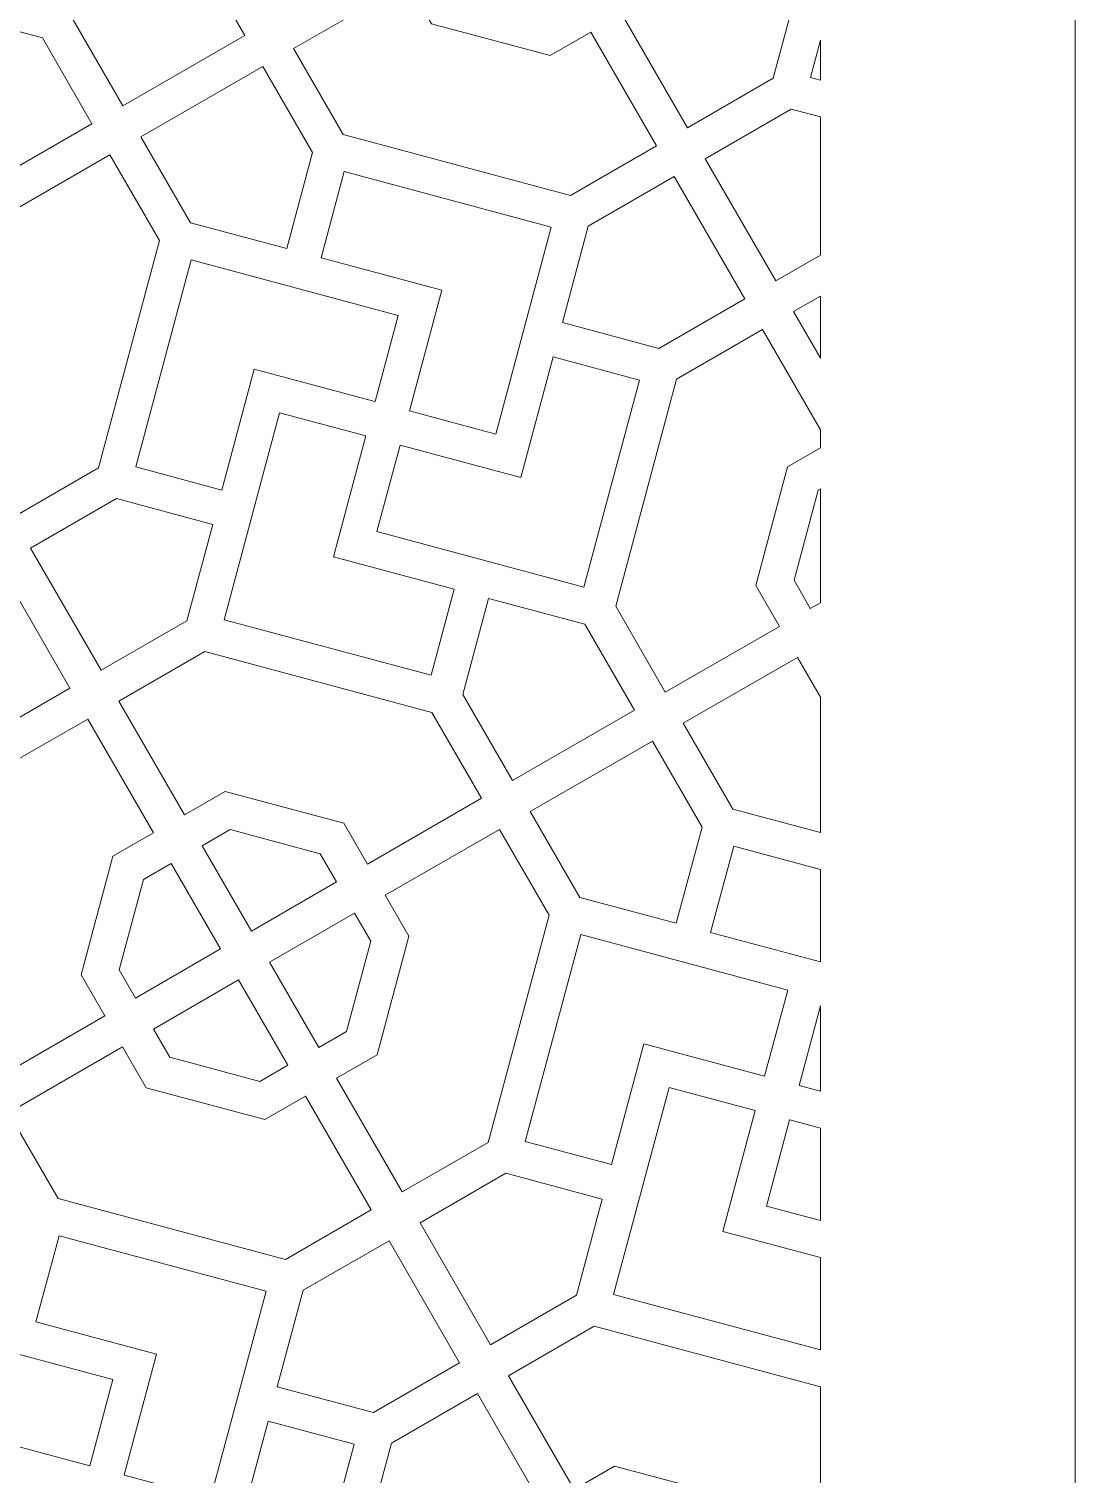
# Model space of a CAD drawing. Header units: centimetres. Extents: x 1.9 to 18.1, y -9.5 to 9.5.
# Drawn here: x 15.627 to 18.098, y -5.633 to -2.219 of the extents above; entities that cross this region are included whole.
import ezdxf

# ---------------------------------------------------------------- set-up
doc = ezdxf.new("R2010")
doc.units = ezdxf.units.CM
doc.header["$MEASUREMENT"] = 0
doc.layers.add('layer 1', color=7, linetype='Continuous')

msp = doc.modelspace()

# ---------------------------------------------------------------- linework, layer by layer
at = {"layer": 'layer 1', "color": 7, "lineweight": 9}
for points, knots in [([(1.85394, -0.05571), (1.85394, -0.05571), (18.09811, -0.05571), (18.09811, -0.05571), (18.09811, -0.05571), (18.09811, -0.05571), (18.09811, -9.49999), (18.09811, -9.49999), (18.09811, -9.49999), (18.09811, -9.49999), (1.85394, -9.49999), (1.85394, -9.49999), (1.85394, -9.49999), (1.85394, -9.49999), (1.85394, -0.05571), (1.85394, -0.05571)], [0, 0, 0, 0, 0.2, 0.2, 0.2, 0.2, 0.4, 0.4, 0.4, 0.4, 0.6, 0.6, 0.6, 0.6, 1, 1, 1, 1]), ([(17.49645, -1.74255), (17.49645, -1.74255), (17.41188, -1.59607), (17.41188, -1.59607), (17.41188, -1.59607), (17.41188, -1.59607), (17.1424, -1.75166), (17.1424, -1.75166), (17.1424, -1.75166), (17.1424, -1.75166), (17.19828, -1.84846), (17.19828, -1.84846), (17.19828, -1.84846), (17.19828, -1.84846), (17.12316, -2.12881), (17.12316, -2.12881), (17.12316, -2.12881), (17.12316, -2.12881), (17.02728, -2.18416), (17.02728, -2.18416), (17.02728, -2.18416), (17.02728, -2.18416), (17.18239, -2.45282), (17.18239, -2.45282), (17.18239, -2.45282), (17.18239, -2.45282), (17.38521, -2.33572), (17.38521, -2.33572), (17.38521, -2.33572), (17.38521, -2.33572), (17.49645, -1.92055), (17.49645, -1.92055), (17.49645, -1.92055), (17.49645, -1.92055), (17.49645, -1.74255), (17.49645, -1.74255)], [0, 0, 0, 0, 0.1, 0.1, 0.1, 0.1, 0.2, 0.2, 0.2, 0.2, 0.3, 0.3, 0.3, 0.3, 0.4, 0.4, 0.4, 0.4, 0.5, 0.5, 0.5, 0.5, 0.6, 0.6, 0.6, 0.6, 0.7, 0.7, 0.7, 0.7, 0.8, 0.8, 0.8, 0.8, 1, 1, 1, 1]), ([(16.13711, -2.2344), (16.13711, -2.2344), (16.01993, -2.03143), (16.01993, -2.03143), (16.01993, -2.03143), (16.01993, -2.03143), (15.79249, -1.97049), (15.79249, -1.97049), (15.79249, -1.97049), (15.79249, -1.97049), (15.73155, -2.19792), (15.73155, -2.19792), (15.73155, -2.19792), (15.73155, -2.19792), (15.84873, -2.40089), (15.84873, -2.40089), (15.84873, -2.40089), (15.84873, -2.40089), (16.13711, -2.2344), (16.13711, -2.2344)], [0, 0, 0, 0, 0.1666667, 0.1666667, 0.1666667, 0.1666667, 0.3333333, 0.3333333, 0.3333333, 0.3333333, 0.5, 0.5, 0.5, 0.5, 0.6666667, 0.6666667, 0.6666667, 0.6666667, 1, 1, 1, 1]), ([(15.45049, -2.50176), (15.45049, -2.50176), (15.50638, -2.59855), (15.50638, -2.59855), (15.50638, -2.59855), (15.50638, -2.59855), (15.77586, -2.44296), (15.77586, -2.44296), (15.77586, -2.44296), (15.77586, -2.44296), (15.65868, -2.24), (15.65868, -2.24), (15.65868, -2.24), (15.65868, -2.24), (15.12204, -2.0962), (15.12204, -2.0962), (15.12204, -2.0962), (15.12204, -2.0962), (14.91916, -2.21334), (14.91916, -2.21334), (14.91916, -2.21334), (14.91916, -2.21334), (15.07426, -2.48199), (15.07426, -2.48199), (15.07426, -2.48199), (15.07426, -2.48199), (15.17014, -2.42664), (15.17014, -2.42664), (15.17014, -2.42664), (15.17014, -2.42664), (15.45049, -2.50176), (15.45049, -2.50176)], [0, 0, 0, 0, 0.1111111, 0.1111111, 0.1111111, 0.1111111, 0.2222222, 0.2222222, 0.2222222, 0.2222222, 0.3333333, 0.3333333, 0.3333333, 0.3333333, 0.4444444, 0.4444444, 0.4444444, 0.4444444, 0.5555556, 0.5555556, 0.5555556, 0.5555556, 0.6666667, 0.6666667, 0.6666667, 0.6666667, 0.7777778, 0.7777778, 0.7777778, 0.7777778, 1, 1, 1, 1]), ([(16.5778, -2.20669), (16.5778, -2.20669), (16.52192, -2.1099), (16.52192, -2.1099), (16.52192, -2.1099), (16.52192, -2.1099), (16.25227, -2.26558), (16.25227, -2.26558), (16.25227, -2.26558), (16.25227, -2.26558), (16.36932, -2.46832), (16.36932, -2.46832), (16.36932, -2.46832), (16.36932, -2.46832), (16.90632, -2.6122), (16.90632, -2.6122), (16.90632, -2.6122), (16.90632, -2.6122), (17.10914, -2.49511), (17.10914, -2.49511), (17.10914, -2.49511), (17.10914, -2.49511), (16.95403, -2.22646), (16.95403, -2.22646), (16.95403, -2.22646), (16.95403, -2.22646), (16.85815, -2.28181), (16.85815, -2.28181), (16.85815, -2.28181), (16.85815, -2.28181), (16.5778, -2.20669), (16.5778, -2.20669)], [0, 0, 0, 0, 0.1111111, 0.1111111, 0.1111111, 0.1111111, 0.2222222, 0.2222222, 0.2222222, 0.2222222, 0.3333333, 0.3333333, 0.3333333, 0.3333333, 0.4444444, 0.4444444, 0.4444444, 0.4444444, 0.5555556, 0.5555556, 0.5555556, 0.5555556, 0.6666667, 0.6666667, 0.6666667, 0.6666667, 0.7777778, 0.7777778, 0.7777778, 0.7777778, 1, 1, 1, 1]), ([(17.49645, -2.24563), (17.49645, -2.24563), (17.47287, -2.33363), (17.47287, -2.33363), (17.47287, -2.33363), (17.47287, -2.33363), (17.49645, -2.33995), (17.49645, -2.33995), (17.49645, -2.33995), (17.49645, -2.33995), (17.49645, -2.24563), (17.49645, -2.24563)], [0, 0, 0, 0, 0.25, 0.25, 0.25, 0.25, 0.5, 0.5, 0.5, 0.5, 1, 1, 1, 1]), ([(16.23581, -2.73815), (16.23581, -2.73815), (16.29672, -2.51084), (16.29672, -2.51084), (16.29672, -2.51084), (16.29672, -2.51084), (16.1794, -2.30765), (16.1794, -2.30765), (16.1794, -2.30765), (16.1794, -2.30765), (15.89102, -2.47414), (15.89102, -2.47414), (15.89102, -2.47414), (15.89102, -2.47414), (16.00825, -2.67718), (16.00825, -2.67718), (16.00825, -2.67718), (16.00825, -2.67718), (16.23581, -2.73815), (16.23581, -2.73815)], [0, 0, 0, 0, 0.1666667, 0.1666667, 0.1666667, 0.1666667, 0.3333333, 0.3333333, 0.3333333, 0.3333333, 0.5, 0.5, 0.5, 0.5, 0.6666667, 0.6666667, 0.6666667, 0.6666667, 1, 1, 1, 1]), ([(17.49645, -2.42705), (17.49645, -2.42705), (17.42736, -2.40854), (17.42736, -2.40854), (17.42736, -2.40854), (17.42736, -2.40854), (17.22446, -2.52568), (17.22446, -2.52568), (17.22446, -2.52568), (17.22446, -2.52568), (17.39095, -2.81406), (17.39095, -2.81406), (17.39095, -2.81406), (17.39095, -2.81406), (17.49645, -2.75315), (17.49645, -2.75315), (17.49645, -2.75315), (17.49645, -2.75315), (17.49645, -2.42705), (17.49645, -2.42705)], [0, 0, 0, 0, 0.1666667, 0.1666667, 0.1666667, 0.1666667, 0.3333333, 0.3333333, 0.3333333, 0.3333333, 0.5, 0.5, 0.5, 0.5, 0.6666667, 0.6666667, 0.6666667, 0.6666667, 1, 1, 1, 1]), ([(15.60455, -2.7686), (15.60455, -2.7686), (15.52943, -3.04895), (15.52943, -3.04895), (15.52943, -3.04895), (15.52943, -3.04895), (15.43355, -3.1043), (15.43355, -3.1043), (15.43355, -3.1043), (15.43355, -3.1043), (15.58866, -3.37296), (15.58866, -3.37296), (15.58866, -3.37296), (15.58866, -3.37296), (15.79148, -3.25586), (15.79148, -3.25586), (15.79148, -3.25586), (15.79148, -3.25586), (15.9353, -2.71911), (15.9353, -2.71911), (15.9353, -2.71911), (15.9353, -2.71911), (15.81816, -2.51621), (15.81816, -2.51621), (15.81816, -2.51621), (15.81816, -2.51621), (15.54867, -2.6718), (15.54867, -2.6718), (15.54867, -2.6718), (15.54867, -2.6718), (15.60455, -2.7686), (15.60455, -2.7686)], [0, 0, 0, 0, 0.1111111, 0.1111111, 0.1111111, 0.1111111, 0.2222222, 0.2222222, 0.2222222, 0.2222222, 0.3333333, 0.3333333, 0.3333333, 0.3333333, 0.4444444, 0.4444444, 0.4444444, 0.4444444, 0.5555556, 0.5555556, 0.5555556, 0.5555556, 0.6666667, 0.6666667, 0.6666667, 0.6666667, 0.7777778, 0.7777778, 0.7777778, 0.7777778, 1, 1, 1, 1]), ([(16.52587, -3.12113), (16.52587, -3.12113), (16.52598, -3.12116), (16.52598, -3.12116), (16.52598, -3.12116), (16.52598, -3.12116), (16.5259, -3.12146), (16.5259, -3.12146), (16.5259, -3.12146), (16.5259, -3.12146), (16.72966, -3.17605), (16.72966, -3.17605), (16.72966, -3.17605), (16.72966, -3.17605), (16.86067, -2.68709), (16.86067, -2.68709), (16.86067, -2.68709), (16.86067, -2.68709), (16.37171, -2.55606), (16.37171, -2.55606), (16.37171, -2.55606), (16.37171, -2.55606), (16.31708, -2.75993), (16.31708, -2.75993), (16.31708, -2.75993), (16.31708, -2.75993), (16.60218, -2.83632), (16.60218, -2.83632), (16.60218, -2.83632), (16.60218, -2.83632), (16.52587, -3.12113), (16.52587, -3.12113)], [0, 0, 0, 0, 0.1111111, 0.1111111, 0.1111111, 0.1111111, 0.2222222, 0.2222222, 0.2222222, 0.2222222, 0.3333333, 0.3333333, 0.3333333, 0.3333333, 0.4444444, 0.4444444, 0.4444444, 0.4444444, 0.5555556, 0.5555556, 0.5555556, 0.5555556, 0.6666667, 0.6666667, 0.6666667, 0.6666667, 0.7777778, 0.7777778, 0.7777778, 0.7777778, 1, 1, 1, 1]), ([(17.15121, -2.56798), (17.15121, -2.56798), (16.94831, -2.68512), (16.94831, -2.68512), (16.94831, -2.68512), (16.94831, -2.68512), (16.88732, -2.91274), (16.88732, -2.91274), (16.88732, -2.91274), (16.88732, -2.91274), (17.11457, -2.97363), (17.11457, -2.97363), (17.11457, -2.97363), (17.11457, -2.97363), (17.3177, -2.85635), (17.3177, -2.85635), (17.3177, -2.85635), (17.3177, -2.85635), (17.15121, -2.56798), (17.15121, -2.56798)], [0, 0, 0, 0, 0.1666667, 0.1666667, 0.1666667, 0.1666667, 0.3333333, 0.3333333, 0.3333333, 0.3333333, 0.5, 0.5, 0.5, 0.5, 0.6666667, 0.6666667, 0.6666667, 0.6666667, 1, 1, 1, 1]), ([(16.44434, -3.09934), (16.44434, -3.09934), (16.44458, -3.0994), (16.44458, -3.0994), (16.44458, -3.0994), (16.44458, -3.0994), (16.49913, -2.89582), (16.49913, -2.89582), (16.49913, -2.89582), (16.49913, -2.89582), (16.01016, -2.7648), (16.01016, -2.7648), (16.01016, -2.7648), (16.01016, -2.7648), (15.87914, -3.25377), (15.87914, -3.25377), (15.87914, -3.25377), (15.87914, -3.25377), (16.0829, -3.30837), (16.0829, -3.30837), (16.0829, -3.30837), (16.0829, -3.30837), (16.15935, -3.02304), (16.15935, -3.02304), (16.15935, -3.02304), (16.15935, -3.02304), (16.44432, -3.0994), (16.44432, -3.0994), (16.44432, -3.0994), (16.44432, -3.0994), (16.44434, -3.09934), (16.44434, -3.09934)], [0, 0, 0, 0, 0.1111111, 0.1111111, 0.1111111, 0.1111111, 0.2222222, 0.2222222, 0.2222222, 0.2222222, 0.3333333, 0.3333333, 0.3333333, 0.3333333, 0.4444444, 0.4444444, 0.4444444, 0.4444444, 0.5555556, 0.5555556, 0.5555556, 0.5555556, 0.6666667, 0.6666667, 0.6666667, 0.6666667, 0.7777778, 0.7777778, 0.7777778, 0.7777778, 1, 1, 1, 1]), ([(17.49645, -2.85031), (17.49645, -2.85031), (17.43302, -2.88693), (17.43302, -2.88693), (17.43302, -2.88693), (17.43302, -2.88693), (17.49645, -2.99679), (17.49645, -2.99679), (17.49645, -2.99679), (17.49645, -2.99679), (17.49645, -2.85031), (17.49645, -2.85031)], [0, 0, 0, 0, 0.25, 0.25, 0.25, 0.25, 0.5, 0.5, 0.5, 0.5, 1, 1, 1, 1]), ([(17.49645, -3.16595), (17.49645, -3.16595), (17.35977, -2.92922), (17.35977, -2.92922), (17.35977, -2.92922), (17.35977, -2.92922), (17.15672, -3.04645), (17.15672, -3.04645), (17.15672, -3.04645), (17.15672, -3.04645), (17.01293, -3.58309), (17.01293, -3.58309), (17.01293, -3.58309), (17.01293, -3.58309), (17.13012, -3.78605), (17.13012, -3.78605), (17.13012, -3.78605), (17.13012, -3.78605), (17.39977, -3.63037), (17.39977, -3.63037), (17.39977, -3.63037), (17.39977, -3.63037), (17.34388, -3.53358), (17.34388, -3.53358), (17.34388, -3.53358), (17.34388, -3.53358), (17.419, -3.25323), (17.419, -3.25323), (17.419, -3.25323), (17.419, -3.25323), (17.49645, -3.20851), (17.49645, -3.20851), (17.49645, -3.20851), (17.49645, -3.20851), (17.49645, -3.16595), (17.49645, -3.16595)], [0, 0, 0, 0, 0.1, 0.1, 0.1, 0.1, 0.2, 0.2, 0.2, 0.2, 0.3, 0.3, 0.3, 0.3, 0.4, 0.4, 0.4, 0.4, 0.5, 0.5, 0.5, 0.5, 0.6, 0.6, 0.6, 0.6, 0.7, 0.7, 0.7, 0.7, 0.8, 0.8, 0.8, 0.8, 1, 1, 1, 1]), ([(16.50417, -3.20274), (16.50417, -3.20274), (16.50415, -3.20284), (16.50415, -3.20284), (16.50415, -3.20284), (16.50415, -3.20284), (16.50367, -3.20271), (16.50367, -3.20271), (16.50367, -3.20271), (16.50367, -3.20271), (16.44907, -3.40649), (16.44907, -3.40649), (16.44907, -3.40649), (16.44907, -3.40649), (16.93804, -3.53751), (16.93804, -3.53751), (16.93804, -3.53751), (16.93804, -3.53751), (17.06906, -3.04855), (17.06906, -3.04855), (17.06906, -3.04855), (17.06906, -3.04855), (16.86554, -2.99401), (16.86554, -2.99401), (16.86554, -2.99401), (16.86554, -2.99401), (16.78915, -3.2791), (16.78915, -3.2791), (16.78915, -3.2791), (16.78915, -3.2791), (16.50417, -3.20274), (16.50417, -3.20274)], [0, 0, 0, 0, 0.1111111, 0.1111111, 0.1111111, 0.1111111, 0.2222222, 0.2222222, 0.2222222, 0.2222222, 0.3333333, 0.3333333, 0.3333333, 0.3333333, 0.4444444, 0.4444444, 0.4444444, 0.4444444, 0.5555556, 0.5555556, 0.5555556, 0.5555556, 0.6666667, 0.6666667, 0.6666667, 0.6666667, 0.7777778, 0.7777778, 0.7777778, 0.7777778, 1, 1, 1, 1]), ([(16.42248, -3.18065), (16.42248, -3.18065), (16.21884, -3.12609), (16.21884, -3.12609), (16.21884, -3.12609), (16.21884, -3.12609), (16.08782, -3.61506), (16.08782, -3.61506), (16.08782, -3.61506), (16.08782, -3.61506), (16.57679, -3.74608), (16.57679, -3.74608), (16.57679, -3.74608), (16.57679, -3.74608), (16.63136, -3.54244), (16.63136, -3.54244), (16.63136, -3.54244), (16.63136, -3.54244), (16.34602, -3.46599), (16.34602, -3.46599), (16.34602, -3.46599), (16.34602, -3.46599), (16.42248, -3.18065), (16.42248, -3.18065)], [0, 0, 0, 0, 0.1428571, 0.1428571, 0.1428571, 0.1428571, 0.2857143, 0.2857143, 0.2857143, 0.2857143, 0.4285714, 0.4285714, 0.4285714, 0.4285714, 0.5714286, 0.5714286, 0.5714286, 0.5714286, 0.7142857, 0.7142857, 0.7142857, 0.7142857, 1, 1, 1, 1]), ([(17.49645, -3.30567), (17.49645, -3.30567), (17.49125, -3.30867), (17.49125, -3.30867), (17.49125, -3.30867), (17.49125, -3.30867), (17.43417, -3.52169), (17.43417, -3.52169), (17.43417, -3.52169), (17.43417, -3.52169), (17.47263, -3.5883), (17.47263, -3.5883), (17.47263, -3.5883), (17.47263, -3.5883), (17.49645, -3.57455), (17.49645, -3.57455), (17.49645, -3.57455), (17.49645, -3.57455), (17.49645, -3.30567), (17.49645, -3.30567)], [0, 0, 0, 0, 0.1666667, 0.1666667, 0.1666667, 0.1666667, 0.3333333, 0.3333333, 0.3333333, 0.3333333, 0.5, 0.5, 0.5, 0.5, 0.6666667, 0.6666667, 0.6666667, 0.6666667, 1, 1, 1, 1]), ([(15.79723, -3.7342), (15.79723, -3.7342), (16.00019, -3.61702), (16.00019, -3.61702), (16.00019, -3.61702), (16.00019, -3.61702), (16.06112, -3.38964), (16.06112, -3.38964), (16.06112, -3.38964), (16.06112, -3.38964), (15.83363, -3.32868), (15.83363, -3.32868), (15.83363, -3.32868), (15.83363, -3.32868), (15.63073, -3.44582), (15.63073, -3.44582), (15.63073, -3.44582), (15.63073, -3.44582), (15.79723, -3.7342), (15.79723, -3.7342)], [0, 0, 0, 0, 0.1666667, 0.1666667, 0.1666667, 0.1666667, 0.3333333, 0.3333333, 0.3333333, 0.3333333, 0.5, 0.5, 0.5, 0.5, 0.6666667, 0.6666667, 0.6666667, 0.6666667, 1, 1, 1, 1]), ([(15.55748, -3.48812), (15.55748, -3.48812), (15.35458, -3.60526), (15.35458, -3.60526), (15.35458, -3.60526), (15.35458, -3.60526), (15.29359, -3.83288), (15.29359, -3.83288), (15.29359, -3.83288), (15.29359, -3.83288), (15.52084, -3.89377), (15.52084, -3.89377), (15.52084, -3.89377), (15.52084, -3.89377), (15.72397, -3.77649), (15.72397, -3.77649), (15.72397, -3.77649), (15.72397, -3.77649), (15.55748, -3.48812), (15.55748, -3.48812)], [0, 0, 0, 0, 0.1666667, 0.1666667, 0.1666667, 0.1666667, 0.3333333, 0.3333333, 0.3333333, 0.3333333, 0.5, 0.5, 0.5, 0.5, 0.6666667, 0.6666667, 0.6666667, 0.6666667, 1, 1, 1, 1]), ([(17.05725, -3.82813), (17.05725, -3.82813), (16.94007, -3.62516), (16.94007, -3.62516), (16.94007, -3.62516), (16.94007, -3.62516), (16.71263, -3.56422), (16.71263, -3.56422), (16.71263, -3.56422), (16.71263, -3.56422), (16.65169, -3.79165), (16.65169, -3.79165), (16.65169, -3.79165), (16.65169, -3.79165), (16.76887, -3.99462), (16.76887, -3.99462), (16.76887, -3.99462), (16.76887, -3.99462), (17.05725, -3.82813), (17.05725, -3.82813)], [0, 0, 0, 0, 0.1666667, 0.1666667, 0.1666667, 0.1666667, 0.3333333, 0.3333333, 0.3333333, 0.3333333, 0.5, 0.5, 0.5, 0.5, 0.6666667, 0.6666667, 0.6666667, 0.6666667, 1, 1, 1, 1]), ([(16.37063, -4.09549), (16.37063, -4.09549), (16.42652, -4.19228), (16.42652, -4.19228), (16.42652, -4.19228), (16.42652, -4.19228), (16.696, -4.03669), (16.696, -4.03669), (16.696, -4.03669), (16.696, -4.03669), (16.57882, -3.83373), (16.57882, -3.83373), (16.57882, -3.83373), (16.57882, -3.83373), (16.04218, -3.68993), (16.04218, -3.68993), (16.04218, -3.68993), (16.04218, -3.68993), (15.8393, -3.80707), (15.8393, -3.80707), (15.8393, -3.80707), (15.8393, -3.80707), (15.9944, -4.07572), (15.9944, -4.07572), (15.9944, -4.07572), (15.9944, -4.07572), (16.09028, -4.02037), (16.09028, -4.02037), (16.09028, -4.02037), (16.09028, -4.02037), (16.37063, -4.09549), (16.37063, -4.09549)], [0, 0, 0, 0, 0.1111111, 0.1111111, 0.1111111, 0.1111111, 0.2222222, 0.2222222, 0.2222222, 0.2222222, 0.3333333, 0.3333333, 0.3333333, 0.3333333, 0.4444444, 0.4444444, 0.4444444, 0.4444444, 0.5555556, 0.5555556, 0.5555556, 0.5555556, 0.6666667, 0.6666667, 0.6666667, 0.6666667, 0.7777778, 0.7777778, 0.7777778, 0.7777778, 1, 1, 1, 1]), ([(17.49645, -3.79783), (17.49645, -3.79783), (17.44206, -3.70362), (17.44206, -3.70362), (17.44206, -3.70362), (17.44206, -3.70362), (17.17241, -3.85931), (17.17241, -3.85931), (17.17241, -3.85931), (17.17241, -3.85931), (17.28946, -4.06204), (17.28946, -4.06204), (17.28946, -4.06204), (17.28946, -4.06204), (17.49645, -4.11751), (17.49645, -4.11751), (17.49645, -4.11751), (17.49645, -4.11751), (17.49645, -3.79783), (17.49645, -3.79783)], [0, 0, 0, 0, 0.1666667, 0.1666667, 0.1666667, 0.1666667, 0.3333333, 0.3333333, 0.3333333, 0.3333333, 0.5, 0.5, 0.5, 0.5, 0.6666667, 0.6666667, 0.6666667, 0.6666667, 1, 1, 1, 1]), ([(15.75015, -4.45372), (15.75015, -4.45372), (15.82528, -4.17337), (15.82528, -4.17337), (15.82528, -4.17337), (15.82528, -4.17337), (15.92115, -4.11801), (15.92115, -4.11801), (15.92115, -4.11801), (15.92115, -4.11801), (15.76604, -3.84936), (15.76604, -3.84936), (15.76604, -3.84936), (15.76604, -3.84936), (15.56299, -3.96659), (15.56299, -3.96659), (15.56299, -3.96659), (15.56299, -3.96659), (15.4192, -4.50323), (15.4192, -4.50323), (15.4192, -4.50323), (15.4192, -4.50323), (15.53639, -4.7062), (15.53639, -4.7062), (15.53639, -4.7062), (15.53639, -4.7062), (15.80604, -4.55051), (15.80604, -4.55051), (15.80604, -4.55051), (15.80604, -4.55051), (15.75015, -4.45372), (15.75015, -4.45372)], [0, 0, 0, 0, 0.1111111, 0.1111111, 0.1111111, 0.1111111, 0.2222222, 0.2222222, 0.2222222, 0.2222222, 0.3333333, 0.3333333, 0.3333333, 0.3333333, 0.4444444, 0.4444444, 0.4444444, 0.4444444, 0.5555556, 0.5555556, 0.5555556, 0.5555556, 0.6666667, 0.6666667, 0.6666667, 0.6666667, 0.7777778, 0.7777778, 0.7777778, 0.7777778, 1, 1, 1, 1]), ([(17.15595, -4.33188), (17.15595, -4.33188), (17.21685, -4.10457), (17.21685, -4.10457), (17.21685, -4.10457), (17.21685, -4.10457), (17.09954, -3.90138), (17.09954, -3.90138), (17.09954, -3.90138), (17.09954, -3.90138), (16.81116, -4.06787), (16.81116, -4.06787), (16.81116, -4.06787), (16.81116, -4.06787), (16.92839, -4.27091), (16.92839, -4.27091), (16.92839, -4.27091), (16.92839, -4.27091), (17.15595, -4.33188), (17.15595, -4.33188)], [0, 0, 0, 0, 0.1666667, 0.1666667, 0.1666667, 0.1666667, 0.3333333, 0.3333333, 0.3333333, 0.3333333, 0.5, 0.5, 0.5, 0.5, 0.6666667, 0.6666667, 0.6666667, 0.6666667, 1, 1, 1, 1]), ([(16.35365, -4.23435), (16.35365, -4.23435), (16.31519, -4.16774), (16.31519, -4.16774), (16.31519, -4.16774), (16.31519, -4.16774), (16.10217, -4.11066), (16.10217, -4.11066), (16.10217, -4.11066), (16.10217, -4.11066), (16.03647, -4.14859), (16.03647, -4.14859), (16.03647, -4.14859), (16.03647, -4.14859), (16.1529, -4.35025), (16.1529, -4.35025), (16.1529, -4.35025), (16.1529, -4.35025), (16.35365, -4.23435), (16.35365, -4.23435)], [0, 0, 0, 0, 0.1666667, 0.1666667, 0.1666667, 0.1666667, 0.3333333, 0.3333333, 0.3333333, 0.3333333, 0.5, 0.5, 0.5, 0.5, 0.6666667, 0.6666667, 0.6666667, 0.6666667, 1, 1, 1, 1]), ([(16.52469, -4.36232), (16.52469, -4.36232), (16.44957, -4.64268), (16.44957, -4.64268), (16.44957, -4.64268), (16.44957, -4.64268), (16.35369, -4.69803), (16.35369, -4.69803), (16.35369, -4.69803), (16.35369, -4.69803), (16.5088, -4.96669), (16.5088, -4.96669), (16.5088, -4.96669), (16.5088, -4.96669), (16.71162, -4.84959), (16.71162, -4.84959), (16.71162, -4.84959), (16.71162, -4.84959), (16.85544, -4.31284), (16.85544, -4.31284), (16.85544, -4.31284), (16.85544, -4.31284), (16.7383, -4.10994), (16.7383, -4.10994), (16.7383, -4.10994), (16.7383, -4.10994), (16.46881, -4.26553), (16.46881, -4.26553), (16.46881, -4.26553), (16.46881, -4.26553), (16.52469, -4.36232), (16.52469, -4.36232)], [0, 0, 0, 0, 0.1111111, 0.1111111, 0.1111111, 0.1111111, 0.2222222, 0.2222222, 0.2222222, 0.2222222, 0.3333333, 0.3333333, 0.3333333, 0.3333333, 0.4444444, 0.4444444, 0.4444444, 0.4444444, 0.5555556, 0.5555556, 0.5555556, 0.5555556, 0.6666667, 0.6666667, 0.6666667, 0.6666667, 0.7777778, 0.7777778, 0.7777778, 0.7777778, 1, 1, 1, 1]), ([(17.49645, -4.20462), (17.49645, -4.20462), (17.29184, -4.14979), (17.29184, -4.14979), (17.29184, -4.14979), (17.29184, -4.14979), (17.23722, -4.35366), (17.23722, -4.35366), (17.23722, -4.35366), (17.23722, -4.35366), (17.49645, -4.42312), (17.49645, -4.42312), (17.49645, -4.42312), (17.49645, -4.42312), (17.49645, -4.20462), (17.49645, -4.20462)], [0, 0, 0, 0, 0.2, 0.2, 0.2, 0.2, 0.4, 0.4, 0.4, 0.4, 0.6, 0.6, 0.6, 0.6, 1, 1, 1, 1]), ([(15.8789, -4.50844), (15.8789, -4.50844), (16.07965, -4.39254), (16.07965, -4.39254), (16.07965, -4.39254), (16.07965, -4.39254), (15.96322, -4.19088), (15.96322, -4.19088), (15.96322, -4.19088), (15.96322, -4.19088), (15.89752, -4.22881), (15.89752, -4.22881), (15.89752, -4.22881), (15.89752, -4.22881), (15.84044, -4.44183), (15.84044, -4.44183), (15.84044, -4.44183), (15.84044, -4.44183), (15.8789, -4.50844), (15.8789, -4.50844)], [0, 0, 0, 0, 0.1666667, 0.1666667, 0.1666667, 0.1666667, 0.3333333, 0.3333333, 0.3333333, 0.3333333, 0.5, 0.5, 0.5, 0.5, 0.6666667, 0.6666667, 0.6666667, 0.6666667, 1, 1, 1, 1]), ([(16.39594, -4.3076), (16.39594, -4.3076), (16.19519, -4.4235), (16.19519, -4.4235), (16.19519, -4.4235), (16.19519, -4.4235), (16.31162, -4.62516), (16.31162, -4.62516), (16.31162, -4.62516), (16.31162, -4.62516), (16.37732, -4.58723), (16.37732, -4.58723), (16.37732, -4.58723), (16.37732, -4.58723), (16.4344, -4.37421), (16.4344, -4.37421), (16.4344, -4.37421), (16.4344, -4.37421), (16.39594, -4.3076), (16.39594, -4.3076)], [0, 0, 0, 0, 0.1666667, 0.1666667, 0.1666667, 0.1666667, 0.3333333, 0.3333333, 0.3333333, 0.3333333, 0.5, 0.5, 0.5, 0.5, 0.6666667, 0.6666667, 0.6666667, 0.6666667, 1, 1, 1, 1]), ([(17.36448, -4.69307), (17.36448, -4.69307), (17.36472, -4.69313), (17.36472, -4.69313), (17.36472, -4.69313), (17.36472, -4.69313), (17.41927, -4.48955), (17.41927, -4.48955), (17.41927, -4.48955), (17.41927, -4.48955), (16.9303, -4.35853), (16.9303, -4.35853), (16.9303, -4.35853), (16.9303, -4.35853), (16.79928, -4.8475), (16.79928, -4.8475), (16.79928, -4.8475), (16.79928, -4.8475), (17.00303, -4.9021), (17.00303, -4.9021), (17.00303, -4.9021), (17.00303, -4.9021), (17.07949, -4.61677), (17.07949, -4.61677), (17.07949, -4.61677), (17.07949, -4.61677), (17.36446, -4.69313), (17.36446, -4.69313), (17.36446, -4.69313), (17.36446, -4.69313), (17.36448, -4.69307), (17.36448, -4.69307)], [0, 0, 0, 0, 0.1111111, 0.1111111, 0.1111111, 0.1111111, 0.2222222, 0.2222222, 0.2222222, 0.2222222, 0.3333333, 0.3333333, 0.3333333, 0.3333333, 0.4444444, 0.4444444, 0.4444444, 0.4444444, 0.5555556, 0.5555556, 0.5555556, 0.5555556, 0.6666667, 0.6666667, 0.6666667, 0.6666667, 0.7777778, 0.7777778, 0.7777778, 0.7777778, 1, 1, 1, 1]), ([(15.92119, -4.5817), (15.92119, -4.5817), (15.95965, -4.64831), (15.95965, -4.64831), (15.95965, -4.64831), (15.95965, -4.64831), (16.17268, -4.70538), (16.17268, -4.70538), (16.17268, -4.70538), (16.17268, -4.70538), (16.23837, -4.66746), (16.23837, -4.66746), (16.23837, -4.66746), (16.23837, -4.66746), (16.12194, -4.46579), (16.12194, -4.46579), (16.12194, -4.46579), (16.12194, -4.46579), (15.92119, -4.5817), (15.92119, -4.5817)], [0, 0, 0, 0, 0.1666667, 0.1666667, 0.1666667, 0.1666667, 0.3333333, 0.3333333, 0.3333333, 0.3333333, 0.5, 0.5, 0.5, 0.5, 0.6666667, 0.6666667, 0.6666667, 0.6666667, 1, 1, 1, 1]), ([(17.49645, -4.5266), (17.49645, -4.5266), (17.446, -4.71486), (17.446, -4.71486), (17.446, -4.71486), (17.446, -4.71486), (17.44612, -4.71489), (17.44612, -4.71489), (17.44612, -4.71489), (17.44612, -4.71489), (17.44604, -4.71519), (17.44604, -4.71519), (17.44604, -4.71519), (17.44604, -4.71519), (17.49645, -4.72869), (17.49645, -4.72869), (17.49645, -4.72869), (17.49645, -4.72869), (17.49645, -4.5266), (17.49645, -4.5266)], [0, 0, 0, 0, 0.1666667, 0.1666667, 0.1666667, 0.1666667, 0.3333333, 0.3333333, 0.3333333, 0.3333333, 0.5, 0.5, 0.5, 0.5, 0.6666667, 0.6666667, 0.6666667, 0.6666667, 1, 1, 1, 1]), ([(15.90421, -4.72056), (15.90421, -4.72056), (15.84833, -4.62376), (15.84833, -4.62376), (15.84833, -4.62376), (15.84833, -4.62376), (15.57868, -4.77945), (15.57868, -4.77945), (15.57868, -4.77945), (15.57868, -4.77945), (15.69573, -4.98218), (15.69573, -4.98218), (15.69573, -4.98218), (15.69573, -4.98218), (16.23274, -5.12607), (16.23274, -5.12607), (16.23274, -5.12607), (16.23274, -5.12607), (16.43555, -5.00898), (16.43555, -5.00898), (16.43555, -5.00898), (16.43555, -5.00898), (16.28044, -4.74032), (16.28044, -4.74032), (16.28044, -4.74032), (16.28044, -4.74032), (16.18457, -4.79568), (16.18457, -4.79568), (16.18457, -4.79568), (16.18457, -4.79568), (15.90421, -4.72056), (15.90421, -4.72056)], [0, 0, 0, 0, 0.1111111, 0.1111111, 0.1111111, 0.1111111, 0.2222222, 0.2222222, 0.2222222, 0.2222222, 0.3333333, 0.3333333, 0.3333333, 0.3333333, 0.4444444, 0.4444444, 0.4444444, 0.4444444, 0.5555556, 0.5555556, 0.5555556, 0.5555556, 0.6666667, 0.6666667, 0.6666667, 0.6666667, 0.7777778, 0.7777778, 0.7777778, 0.7777778, 1, 1, 1, 1]), ([(17.49645, -5.12142), (17.49645, -5.12142), (17.26616, -5.05972), (17.26616, -5.05972), (17.26616, -5.05972), (17.26616, -5.05972), (17.34262, -4.77438), (17.34262, -4.77438), (17.34262, -4.77438), (17.34262, -4.77438), (17.13898, -4.71982), (17.13898, -4.71982), (17.13898, -4.71982), (17.13898, -4.71982), (17.00796, -5.20879), (17.00796, -5.20879), (17.00796, -5.20879), (17.00796, -5.20879), (17.49645, -5.33968), (17.49645, -5.33968), (17.49645, -5.33968), (17.49645, -5.33968), (17.49645, -5.12142), (17.49645, -5.12142)], [0, 0, 0, 0, 0.1428571, 0.1428571, 0.1428571, 0.1428571, 0.2857143, 0.2857143, 0.2857143, 0.2857143, 0.4285714, 0.4285714, 0.4285714, 0.4285714, 0.5714286, 0.5714286, 0.5714286, 0.5714286, 0.7142857, 0.7142857, 0.7142857, 0.7142857, 1, 1, 1, 1]), ([(17.49645, -4.8158), (17.49645, -4.8158), (17.42431, -4.79647), (17.42431, -4.79647), (17.42431, -4.79647), (17.42431, -4.79647), (17.42428, -4.79657), (17.42428, -4.79657), (17.42428, -4.79657), (17.42428, -4.79657), (17.42381, -4.79644), (17.42381, -4.79644), (17.42381, -4.79644), (17.42381, -4.79644), (17.36921, -5.00022), (17.36921, -5.00022), (17.36921, -5.00022), (17.36921, -5.00022), (17.49645, -5.03432), (17.49645, -5.03432), (17.49645, -5.03432), (17.49645, -5.03432), (17.49645, -4.8158), (17.49645, -4.8158)], [0, 0, 0, 0, 0.1428571, 0.1428571, 0.1428571, 0.1428571, 0.2857143, 0.2857143, 0.2857143, 0.2857143, 0.4285714, 0.4285714, 0.4285714, 0.4285714, 0.5714286, 0.5714286, 0.5714286, 0.5714286, 0.7142857, 0.7142857, 0.7142857, 0.7142857, 1, 1, 1, 1]), ([(16.71736, -5.32793), (16.71736, -5.32793), (16.92033, -5.21074), (16.92033, -5.21074), (16.92033, -5.21074), (16.92033, -5.21074), (16.98126, -4.98336), (16.98126, -4.98336), (16.98126, -4.98336), (16.98126, -4.98336), (16.75377, -4.92241), (16.75377, -4.92241), (16.75377, -4.92241), (16.75377, -4.92241), (16.55087, -5.03955), (16.55087, -5.03955), (16.55087, -5.03955), (16.55087, -5.03955), (16.71736, -5.32793), (16.71736, -5.32793)], [0, 0, 0, 0, 0.1666667, 0.1666667, 0.1666667, 0.1666667, 0.3333333, 0.3333333, 0.3333333, 0.3333333, 0.5, 0.5, 0.5, 0.5, 0.6666667, 0.6666667, 0.6666667, 0.6666667, 1, 1, 1, 1]), ([(15.85228, -5.635), (15.85228, -5.635), (15.85239, -5.63503), (15.85239, -5.63503), (15.85239, -5.63503), (15.85239, -5.63503), (15.85231, -5.63533), (15.85231, -5.63533), (15.85231, -5.63533), (15.85231, -5.63533), (16.05607, -5.68992), (16.05607, -5.68992), (16.05607, -5.68992), (16.05607, -5.68992), (16.18709, -5.20096), (16.18709, -5.20096), (16.18709, -5.20096), (16.18709, -5.20096), (15.69812, -5.06993), (15.69812, -5.06993), (15.69812, -5.06993), (15.69812, -5.06993), (15.64349, -5.2738), (15.64349, -5.2738), (15.64349, -5.2738), (15.64349, -5.2738), (15.92859, -5.35019), (15.92859, -5.35019), (15.92859, -5.35019), (15.92859, -5.35019), (15.85228, -5.635), (15.85228, -5.635)], [0, 0, 0, 0, 0.1111111, 0.1111111, 0.1111111, 0.1111111, 0.2222222, 0.2222222, 0.2222222, 0.2222222, 0.3333333, 0.3333333, 0.3333333, 0.3333333, 0.4444444, 0.4444444, 0.4444444, 0.4444444, 0.5555556, 0.5555556, 0.5555556, 0.5555556, 0.6666667, 0.6666667, 0.6666667, 0.6666667, 0.7777778, 0.7777778, 0.7777778, 0.7777778, 1, 1, 1, 1]), ([(16.47762, -5.08184), (16.47762, -5.08184), (16.27472, -5.19899), (16.27472, -5.19899), (16.27472, -5.19899), (16.27472, -5.19899), (16.21373, -5.42661), (16.21373, -5.42661), (16.21373, -5.42661), (16.21373, -5.42661), (16.44098, -5.4875), (16.44098, -5.4875), (16.44098, -5.4875), (16.44098, -5.4875), (16.64411, -5.37022), (16.64411, -5.37022), (16.64411, -5.37022), (16.64411, -5.37022), (16.47762, -5.08184), (16.47762, -5.08184)], [0, 0, 0, 0, 0.1666667, 0.1666667, 0.1666667, 0.1666667, 0.3333333, 0.3333333, 0.3333333, 0.3333333, 0.5, 0.5, 0.5, 0.5, 0.6666667, 0.6666667, 0.6666667, 0.6666667, 1, 1, 1, 1]), ([(15.77075, -5.61321), (15.77075, -5.61321), (15.77099, -5.61327), (15.77099, -5.61327), (15.77099, -5.61327), (15.77099, -5.61327), (15.82554, -5.40969), (15.82554, -5.40969), (15.82554, -5.40969), (15.82554, -5.40969), (15.33657, -5.27867), (15.33657, -5.27867), (15.33657, -5.27867), (15.33657, -5.27867), (15.20555, -5.76764), (15.20555, -5.76764), (15.20555, -5.76764), (15.20555, -5.76764), (15.40931, -5.82223), (15.40931, -5.82223), (15.40931, -5.82223), (15.40931, -5.82223), (15.48576, -5.53691), (15.48576, -5.53691), (15.48576, -5.53691), (15.48576, -5.53691), (15.77073, -5.61326), (15.77073, -5.61326), (15.77073, -5.61326), (15.77073, -5.61326), (15.77075, -5.61321), (15.77075, -5.61321)], [0, 0, 0, 0, 0.1111111, 0.1111111, 0.1111111, 0.1111111, 0.2222222, 0.2222222, 0.2222222, 0.2222222, 0.3333333, 0.3333333, 0.3333333, 0.3333333, 0.4444444, 0.4444444, 0.4444444, 0.4444444, 0.5555556, 0.5555556, 0.5555556, 0.5555556, 0.6666667, 0.6666667, 0.6666667, 0.6666667, 0.7777778, 0.7777778, 0.7777778, 0.7777778, 1, 1, 1, 1]), ([(17.49645, -5.42678), (17.49645, -5.42678), (16.96232, -5.28366), (16.96232, -5.28366), (16.96232, -5.28366), (16.96232, -5.28366), (16.75943, -5.40079), (16.75943, -5.40079), (16.75943, -5.40079), (16.75943, -5.40079), (16.91454, -5.66945), (16.91454, -5.66945), (16.91454, -5.66945), (16.91454, -5.66945), (17.01042, -5.61409), (17.01042, -5.61409), (17.01042, -5.61409), (17.01042, -5.61409), (17.29077, -5.68921), (17.29077, -5.68921), (17.29077, -5.68921), (17.29077, -5.68921), (17.34666, -5.78601), (17.34666, -5.78601), (17.34666, -5.78601), (17.34666, -5.78601), (17.49645, -5.69952), (17.49645, -5.69952), (17.49645, -5.69952), (17.49645, -5.69952), (17.49645, -5.42678), (17.49645, -5.42678)], [0, 0, 0, 0, 0.1111111, 0.1111111, 0.1111111, 0.1111111, 0.2222222, 0.2222222, 0.2222222, 0.2222222, 0.3333333, 0.3333333, 0.3333333, 0.3333333, 0.4444444, 0.4444444, 0.4444444, 0.4444444, 0.5555556, 0.5555556, 0.5555556, 0.5555556, 0.6666667, 0.6666667, 0.6666667, 0.6666667, 0.7777778, 0.7777778, 0.7777778, 0.7777778, 1, 1, 1, 1]), ([(16.67029, -6.04745), (16.67029, -6.04745), (16.74542, -5.7671), (16.74542, -5.7671), (16.74542, -5.7671), (16.74542, -5.7671), (16.84129, -5.71174), (16.84129, -5.71174), (16.84129, -5.71174), (16.84129, -5.71174), (16.68618, -5.44309), (16.68618, -5.44309), (16.68618, -5.44309), (16.68618, -5.44309), (16.48313, -5.56032), (16.48313, -5.56032), (16.48313, -5.56032), (16.48313, -5.56032), (16.33934, -6.09696), (16.33934, -6.09696), (16.33934, -6.09696), (16.33934, -6.09696), (16.45653, -6.29992), (16.45653, -6.29992), (16.45653, -6.29992), (16.45653, -6.29992), (16.72618, -6.14424), (16.72618, -6.14424), (16.72618, -6.14424), (16.72618, -6.14424), (16.67029, -6.04745), (16.67029, -6.04745)], [0, 0, 0, 0, 0.1111111, 0.1111111, 0.1111111, 0.1111111, 0.2222222, 0.2222222, 0.2222222, 0.2222222, 0.3333333, 0.3333333, 0.3333333, 0.3333333, 0.4444444, 0.4444444, 0.4444444, 0.4444444, 0.5555556, 0.5555556, 0.5555556, 0.5555556, 0.6666667, 0.6666667, 0.6666667, 0.6666667, 0.7777778, 0.7777778, 0.7777778, 0.7777778, 1, 1, 1, 1]), ([(15.83058, -5.71661), (15.83058, -5.71661), (15.83056, -5.71671), (15.83056, -5.71671), (15.83056, -5.71671), (15.83056, -5.71671), (15.83008, -5.71658), (15.83008, -5.71658), (15.83008, -5.71658), (15.83008, -5.71658), (15.77548, -5.92036), (15.77548, -5.92036), (15.77548, -5.92036), (15.77548, -5.92036), (16.26445, -6.05138), (16.26445, -6.05138), (16.26445, -6.05138), (16.26445, -6.05138), (16.39547, -5.56241), (16.39547, -5.56241), (16.39547, -5.56241), (16.39547, -5.56241), (16.19195, -5.50788), (16.19195, -5.50788), (16.19195, -5.50788), (16.19195, -5.50788), (16.11556, -5.79297), (16.11556, -5.79297), (16.11556, -5.79297), (16.11556, -5.79297), (15.83058, -5.71661), (15.83058, -5.71661)], [0, 0, 0, 0, 0.1111111, 0.1111111, 0.1111111, 0.1111111, 0.2222222, 0.2222222, 0.2222222, 0.2222222, 0.3333333, 0.3333333, 0.3333333, 0.3333333, 0.4444444, 0.4444444, 0.4444444, 0.4444444, 0.5555556, 0.5555556, 0.5555556, 0.5555556, 0.6666667, 0.6666667, 0.6666667, 0.6666667, 0.7777778, 0.7777778, 0.7777778, 0.7777778, 1, 1, 1, 1])]:
    msp.add_open_spline(points, degree=3, knots=knots, dxfattribs=at)

doc.saveas('drawing.dxf')
